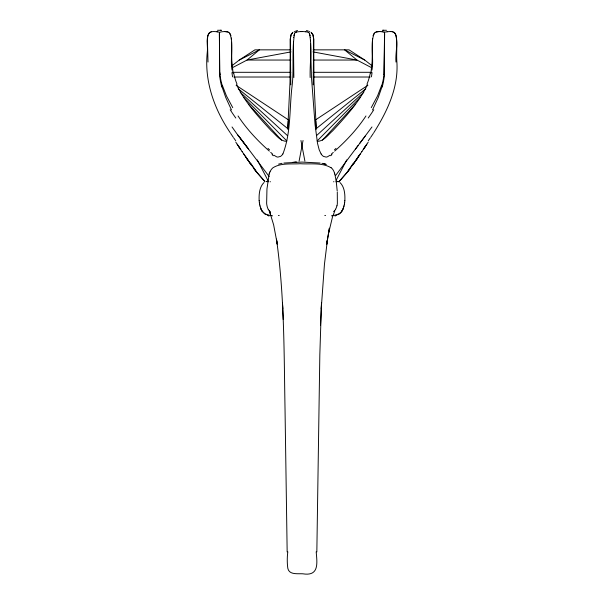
<?xml version="1.0" encoding="UTF-8"?>
<svg xmlns="http://www.w3.org/2000/svg" width="604" height="604" viewBox="0 0 604 604"><rect width="100%" height="100%" fill="white"/><g stroke="black" fill="none" stroke-linecap="round" stroke-linejoin="round"><path stroke-width="0.91" d="M219.38 32.533L221.049 31.899A14.405 4.251 -18 0 1 221.879 31.786A14.677 4.341 -18 0 1 227.361 31.778A14.405 4.251 -18 0 1 227.806 31.914L227.874 31.936M282.899 153.96C291.03 132.895 289.376 109.415 291.928 87.203C294.307 69.437 291.589 50.985 294.601 33.484A6.131 4.304 -89.5 0 1 295.122 32.714M372.525 42.756L372.132 61.759L370.909 73.175M383.842 74.519L384.62 32.699M293.446 42.235L293.446 41.721M344.401 204.054C343.699 208.025 342 213.393 337.545 214.843M374.888 32.699A6.131 6.131 0 0 0 374.155 33.484C369.807 44.885 374.155 58.15 371.958 70.109M372.525 41.721L372.525 41.215M219.38 33.265L219.38 32.699M316.836 551.935L319.826 354.85L321.509 302.559L320.528 325.058M395.982 62.046C395.129 52.661 398.746 42.355 395.084 33.484A5.746 5.746 0 0 0 394.903 33.265L394.404 32.744A4.892 4.892 0 0 1 394.54 32.873A6.289 6.289 0 0 0 394.359 32.699M310.162 77.569C309.701 62.967 312.434 47.769 309.399 33.484A6.131 4.334 -90 0 0 308.878 32.714M372.57 39.32L372.615 38.437M288.168 120.272L290.011 82.099L290.298 38.867L291.204 34.375L292.88 32.322M313.197 84.87L313.718 39.237L313.046 34.956L311.294 32.457M344.839 200.822C345.111 195.062 344.824 187.134 339.954 182.506M287.798 128.539L288.236 120.8L287.753 129.188M321.23 308.795L324.454 264.19L327.542 239.108L326.681 244.295L329.369 228.274L326.681 244.295M336.383 214.73L336.36 214.798A23.178 1.178 -7.5 0 1 336.262 215.039M384.219 74.292L384.62 33.967M293.567 37.607L293.597 37.206M344.658 202.559L344.831 200.656M344.401 204.22L344.658 202.393M287.814 551.799C287.081 557.273 287.081 562.883 287.814 568.349C289.18 575.061 297.719 573.475 302.808 573.8C319.342 576.541 317.153 563.011 316.186 551.799M303.049 140.475L299.101 161.117M337.002 205.775L337.077 205.413A35.636 28.388 -0.4 0 0 337.364 203.389L337.289 192.11M328.44 233.907L332.457 217.085L334.775 211.015M293.808 35.749L294.601 33.484M269.165 174.05L266.953 188.969L266.636 203.389A33.371 26.576 1 0 0 267.089 206.138A18.414 14.677 0.2 0 0 268.259 209.369M381.985 86.817L378.27 97.44L372.525 109.958M344.001 205.836C343.064 209.354 341.275 213.642 337.319 214.473M381.66 85.33L377.56 95.9L371.249 107.648M373.038 35.749L374.155 33.484M269.444 173.144L269.965 171.793M367.443 84.703C359.138 102.212 345.714 116.64 332.728 130.781C328.161 134.647 324.008 141.253 317.402 141.359M336.217 180.143L346.711 159.894M341.94 211.166L342.921 209.256M353.325 163.276L346.787 172.721L339.071 181.494M373.763 132.729C387.36 111.272 399.025 86.719 396.775 60.649C396.367 52.48 397.372 44.205 396.269 36.089A6.387 6.387 0 0 0 394.873 33.197A6.055 6.055 0 0 0 394.676 33.009L394.586 32.918M361.864 151.634L368.206 142.136M365.526 146.16L366.854 144.19M370.735 137.267L373.325 133.424M352.268 165.632L357.976 157.244L347.957 171.483L339.614 181.079M353.71 163.586L361.902 151.574M365.956 115.968C357.281 129.12 346.439 140.679 334.676 151.113M357.923 157.319L356.473 159.433L359.282 155.394M356.428 159.501L360.543 153.575M368.251 140.785L370.244 137.969M371.973 126.961L355.394 149.196M335.514 175.621L358.096 145.526M364.242 137.387L365.148 136.179M363.789 137.999L359.554 143.609M347.957 171.483L350.539 168.055M230.237 132.729C214.216 109.105 204.22 81.087 207.27 52.306C208.108 46.206 205.662 39.094 208.916 33.484A5.791 5.791 0 0 1 209.143 33.212L209.656 32.691M322.408 140.196L355.56 104.092M292.706 32.457L290.954 34.956L290.282 39.237L290.803 84.87M317.16 140.951L359.999 97.659M209.414 32.918L209.324 33.009A6.131 6.131 0 0 0 209.143 33.212M264.046 182.506C259.176 187.134 258.889 195.062 259.161 200.822M333.287 152.389L331.271 154.216M316.579 135.575L363.774 92.291M375.061 32.548L375.205 32.435A4.432 4.432 0 0 1 375.529 32.201A4.296 4.296 0 0 0 375.341 32.329L375.341 32.329M209.86 32.518L209.958 32.435A4.432 4.432 0 0 1 210.283 32.201A4.296 4.296 0 0 0 210.094 32.329L210.094 32.329M315.93 128.879L365.767 88.803M231.415 66.176L239.259 60.045L254.941 49.845L290.894 49.845M330.018 155.258L327.443 156.791A4.002 3.02 -25.9 0 1 327.051 156.919A3.76 2.854 -26.1 0 1 326.084 157.085L323.45 156.391A12.608 9.672 -26.9 0 1 321.147 153.937M315.333 120.03L367.881 85.307M232.472 67.656L247.036 60.045L259.418 49.845L239.259 60.045M308.878 31.997L309.769 31.582M210.758 31.982L211.015 31.899A14.375 4.251 18 0 1 211.574 31.725M376.171 31.921L376.458 31.838A14.277 4.22 18 0 1 376.669 31.786L379.093 31.559L376.971 31.725A13.983 4.137 18 0 0 376.677 31.786M278.565 164.114L282.068 163.314M295.817 30.963L297.576 30.562M295.794 32.148L295.62 32.186A4.432 3.118 -89.4 0 0 295.356 32.465M384.506 32.178L386.288 31.899A14.375 4.175 -17.8 0 1 387.081 31.823M295.854 32.14L296.383 32.042M296.111 32.087L297.266 31.899A14.405 6.025 0 0 1 298.187 31.77A14.677 6.138 0 0 1 305.934 31.778M291.007 51.884L247.036 60.045L290.818 60.045M286.598 141.359C279.992 141.253 275.839 134.647 271.272 130.781C258.286 116.64 244.862 102.212 236.557 84.703M283.857 163.027L302 162.076L320.143 163.027M217.485 30.268L221.268 30.268M382.732 30.268L386.515 30.268M382.74 30.268L383.366 30.23M292.932 162.265L296.322 162.151M294.639 162.166L296.481 162.114M313.106 49.845L349.059 49.845L364.74 60.045L372.585 66.176M313.182 60.045L356.964 60.045L371.528 67.656M231.974 72.306L290.796 72.306M313.204 72.306L372.026 72.306M233.839 77.018L290.796 77.018M313.204 77.018L370.161 77.018M227.323 31.786A13.975 4.13 -18 0 0 227.028 31.725L224.907 31.559L227.323 31.786A14.277 4.22 -18 0 1 227.542 31.838L227.829 31.921M220.634 30.23L221.26 30.268M217.712 31.899L219.38 32.201M307.678 32.05L308.433 32.201A4.432 3.095 88.9 0 1 308.644 32.457M307.361 31.997L306.734 31.899A14.375 5.934 0.1 0 0 305.783 31.808M383.782 32.035L382.951 31.899A14.405 4.258 18 0 0 382.121 31.77M383.834 32.042L384.416 32.155M312.993 51.884L356.964 60.045L344.582 49.845L364.74 60.045M306.424 30.562L308.183 30.963M321.932 163.314L325.435 164.114M266.681 214.473C263.336 213.831 261.502 210.456 260.483 207.497M323.699 163.669L326.417 164.424M393.279 31.997L392.985 31.899A14.405 4.258 -18 0 0 392.524 31.77A14.677 4.341 -18 0 0 390.501 31.567M261.932 210.939L265.473 214.428M265.315 214.36L266.273 214.775M295.031 31.952L294.231 31.582M236.119 85.307L288.667 120.03M393.906 32.329L393.944 32.359A4.288 4.288 0 0 0 393.717 32.201A4.417 4.417 0 0 1 394.042 32.435L394.186 32.548M228.659 32.329L228.697 32.359A4.296 4.296 0 0 0 228.471 32.201A4.432 4.432 0 0 1 228.795 32.435L228.939 32.548M273.982 155.258L276.557 156.791A4.002 3.02 25.9 0 0 276.949 156.919A3.76 2.854 26.1 0 0 277.916 157.085L280.55 156.391A12.608 9.672 26.9 0 0 282.853 153.937M331.06 167.769C321.955 162.242 310.358 164.454 300.271 163.714C291.264 164.318 280.966 162.71 272.94 167.769A13.077 10.351 -0.8 0 0 270.071 171.815M238.233 88.803L288.07 128.879M311.12 32.322L312.797 34.375L313.702 38.867L313.989 82.099L315.832 120.272M272.729 154.216L270.713 152.389M269.324 151.113C257.561 140.679 246.719 129.12 238.044 115.968M240.226 92.291L287.421 135.575M244.001 97.659L286.84 140.951M264.929 181.494L257.213 172.721L250.675 163.276M264.386 181.079L256.036 171.483L246.024 157.244L251.732 165.632M248.44 104.092L281.592 140.196M394.857 33.212L394.903 33.265A4.938 4.938 0 0 1 395.084 33.484M248.516 149.029L237.417 134.511L248.606 149.196M229.112 32.699A6.131 6.131 0 0 1 229.845 33.484C234.11 44.907 229.875 58.143 232.042 70.109M240.211 137.999L269.127 176.519M253.461 168.055L256.043 171.483M238.852 136.179L239.758 137.387M229.845 33.484L230.962 35.749M232.027 126.961L237.425 134.533M233.756 137.969L235.749 140.785M242.098 151.574L247.572 159.501M243.442 153.552L250.29 163.586M246.077 157.319L247.527 159.433M230.675 133.424L233.265 137.267M235.794 142.136L238.474 146.16M237.146 144.182L242.136 151.634M321.101 153.96L319.199 149.822L317.523 143.375L315.054 124.537L311.43 76.791L310.554 43.828M232.751 107.648L226.44 95.9L222.34 85.33M259.999 205.851L261.2 209.497M309.399 33.484L310.192 35.749M257.289 159.894L267.783 180.143M261.071 209.256L262.06 211.166M231.475 109.958L225.73 97.44L222.015 86.817M269.225 211.015L270.584 213.997L269.331 210.811L273.627 224.816L277.319 244.295L276.458 239.108C284.522 295.364 283.971 352.351 285.028 409.036L287.164 551.935M334.556 173.144L334.035 171.793A13.077 10.434 -0.9 0 0 331.166 167.693M334.835 174.05L336.217 181.2L337.213 191M259.999 206.047L259.343 202.393M304.899 161.117L300.951 140.475M267.617 214.73L267.64 214.798A23.058 1.17 7.5 0 0 267.768 215.039M233.091 73.175L231.793 60.362L231.475 42.235M259.599 204.22L259.169 200.656M219.999 72.865L220.158 74.519M310.403 37.206L310.433 37.607M231.355 38.014L231.385 38.437M219.781 74.292L219.38 33.16M316.247 129.188L315.764 120.8L316.202 128.539M219.652 72.676L219.38 33.967M231.415 38.875L231.43 39.32M282.77 308.795L282.491 302.559L283.208 319.539M293.838 77.569L293.446 43.828M208.018 62.046L207.391 40.725L207.731 36.089A6.418 6.418 0 0 1 209.082 33.25M310.547 40.249L310.547 40.725M209.46 32.873A6.35 6.35 0 0 1 209.641 32.699M216.957 31.748A14.375 4.251 18 0 1 217.787 31.869M216.874 31.778A14.677 4.341 18 0 0 214.201 31.567A13.605 4.024 18 0 0 213.167 31.574A14.677 4.341 18 0 0 211.483 31.778A14.405 4.258 18 0 0 211.007 31.891M224.552 31.567A13.605 4.024 -18 0 1 225.586 31.574M232.623 76.867A44.764 32.299 -87.5 0 1 232.004 73.107M267.746 181.781A4.288 0.4 7.4 0 1 268.153 181.804M266.757 181.608A6.267 0.559 6.8 0 0 266.379 181.638A9.105 0.551 4.3 0 0 266.198 181.721M270.486 181.774A13.296 0.717 3.4 0 1 270.048 181.728M268.078 181.011A30.819 0.589 -16.5 0 1 267.489 181.155M266.424 181.517A30.819 0.612 -17.4 0 1 266.87 181.343M221.796 86.953A50.494 34.013 -88.2 0 1 219.516 74.352M376.254 31.891A14.405 4.258 18 0 1 376.813 31.755M376.73 31.778A14.677 4.341 18 0 1 382.204 31.778M392.457 31.786A14.375 4.175 -17.8 0 1 392.925 31.899M273.34 155.734A19.034 12.156 27.6 0 1 272.026 154.609M267.987 148.403A80.521 11.506 45.6 0 1 269.497 149.769M235.794 118.022A211.559 182.348 -64.8 0 1 230.199 109.762M222.204 85.406A46.802 33.643 -89.3 0 1 219.992 74.556M301.011 31.574A13.605 5.693 0 0 1 302.498 31.567M237.04 84.213A37.221 22.59 84.3 0 1 233.688 72.963M331.974 154.609A19.034 12.156 -27.6 0 1 330.66 155.734M334.503 149.769A80.521 11.506 -45.6 0 1 336.013 148.403M373.8 109.762A211.559 182.348 64.8 0 1 368.206 118.022M384.008 74.556A46.802 33.643 89.3 0 1 381.796 85.406M387.126 31.778A14.677 4.341 -18 0 1 389.799 31.567A13.605 4.024 -18 0 1 390.833 31.574M370.312 72.963A37.221 22.59 -84.3 0 1 366.96 84.213M378.746 31.567A13.605 4.024 18 0 1 379.818 31.574M371.996 73.107A44.764 32.299 87.5 0 1 371.377 76.867M335.847 181.804A4.288 0.4 -7.4 0 1 336.254 181.781M337.243 181.608A6.267 0.559 -6.8 0 1 337.621 181.638A9.105 0.551 -4.3 0 1 337.802 181.721M333.952 181.728A13.288 0.717 -3.4 0 1 333.514 181.774M337.462 181.449A30.804 0.596 16.6 0 1 336.972 181.336M338.55 181.645A5.678 5.678 0 0 1 338.806 181.751M337.946 181.593A30.804 0.612 17.2 0 1 338.278 181.728M384.484 74.352A50.494 34.013 88.2 0 1 382.204 86.953M335.069 215.009A23.186 1.2 -6.5 0 1 335.967 215.069M334.337 215.243A23.178 1.216 -7.1 0 1 331.422 215.854M325.601 215.417A20.619 1.367 -5.3 0 1 324.778 215.522M269.007 216.021A20.619 2.96 0.7 0 1 268.357 215.756M268.848 215.553A23.178 1.397 5.9 0 1 267.617 215.039M268.002 215.069A23.194 1.2 6.5 0 1 268.886 215.001M272.578 215.854A23.178 1.216 7.1 0 1 269.663 215.243M279.222 215.522A20.619 1.367 5.3 0 1 278.399 215.417M335.643 215.756A20.619 2.96 -0.7 0 1 334.993 216.021M336.383 215.039A23.178 1.397 -5.9 0 1 335.152 215.553M335.673 209.256A11.77 9.128 -2 0 1 333.567 211.634M336.881 205.76A18.414 14.511 -3.4 0 1 335.582 209.226M334.473 173.167A31.136 25.006 -3.6 0 1 334.767 174.065M269.105 174.035A31.136 25.126 7.3 0 1 269.369 173.121M270.275 211.755A11.77 9.377 0.6 0 1 268.267 209.369M364.25 148.033L363.231 149.588L365.548 146.13L364.25 148.033M239.433 147.565L238.452 146.13L240.769 149.588L239.433 147.565"/></g></svg>
